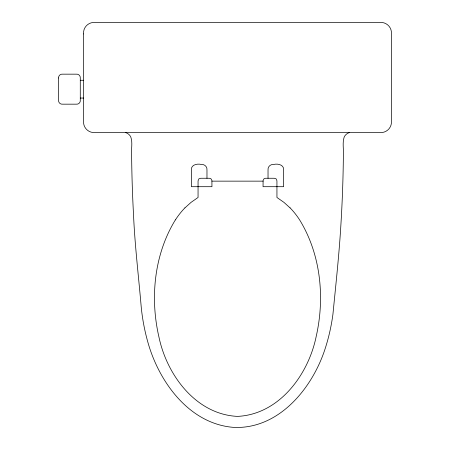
<?xml version="1.0" encoding="UTF-8"?>
<svg xmlns="http://www.w3.org/2000/svg" width="450" height="450" viewBox="0 0 450 450"><rect width="100%" height="100%" fill="white"/><g stroke="black" fill="none" stroke-linecap="round" stroke-linejoin="round"><path stroke-width="0.67" d="M175.388 219.864C154.119 254.498 149.895 297.968 158.968 337.14C166.899 375.081 195.998 414.439 237.499 416.391C279.248 414.416 308.374 374.687 316.181 336.516C325.052 297.517 320.777 254.312 299.61 219.864A78.261 78.261 0 0 0 290.104 207.872M184.922 207.9L191.081 202.348L198.056 197.477L198.062 180.816L198.928 178.796L200.779 178.256L209.385 178.262L210.876 178.656L211.905 180.405L211.944 186.699L191.391 186.699L191.391 170.032C190.727 164.649 197.477 163.401 201.414 164.475C204.598 164.081 207.366 166.849 206.972 170.032L206.972 178.256M349.566 132.502C347.22 133.222 345.105 134.876 344.149 137.177C341.978 143.983 344.267 151.521 343.339 158.535C343.069 181.041 342.231 203.541 340.819 226.001C339.041 255.521 335.796 284.923 332.927 314.336C331.346 325.957 328.798 337.455 325.17 348.615C312.531 387.889 279.349 428.912 234.489 427.438C189.411 424.463 158.586 381.651 147.589 341.207C144.467 329.957 142.324 318.437 141.204 306.821C138.6 276.233 134.882 245.728 133.537 215.032C132.486 195.694 131.856 176.327 131.642 156.96C130.736 150.446 133.031 143.381 130.809 137.087C129.842 134.831 127.749 133.211 125.432 132.502M80.28 80.28L83.61 80.28M80.28 98.055L83.61 98.055M211.944 181.142L263.109 181.142M290.081 207.9L283.916 202.348L276.947 197.477L276.936 180.765L276.075 178.796L274.224 178.256L265.669 178.256L264.122 178.656L263.098 180.405L263.053 186.699L283.613 186.699L283.613 170.032C284.271 164.649 277.521 163.401 273.583 164.475C270.405 164.081 267.632 166.849 268.031 170.032L268.031 178.256M175.416 219.887A78.261 78.261 0 0 1 184.894 207.872M58.613 77.979L58.613 100.277C58.331 102.504 60.272 104.445 62.499 104.169L76.388 104.169C78.615 104.445 80.556 102.504 80.28 100.277L80.28 78.058C80.544 75.836 78.615 73.896 76.388 74.166L62.499 74.166C60.311 73.901 58.371 75.78 58.613 77.979M83.61 33.936L83.61 120.831C82.778 127.513 88.599 133.335 95.276 132.502L379.721 132.502C386.398 133.335 392.22 127.513 391.387 120.831L391.387 34.166C392.22 27.489 386.398 21.668 379.721 22.5L95.276 22.5C88.712 21.696 82.867 27.321 83.61 33.936"/></g></svg>
